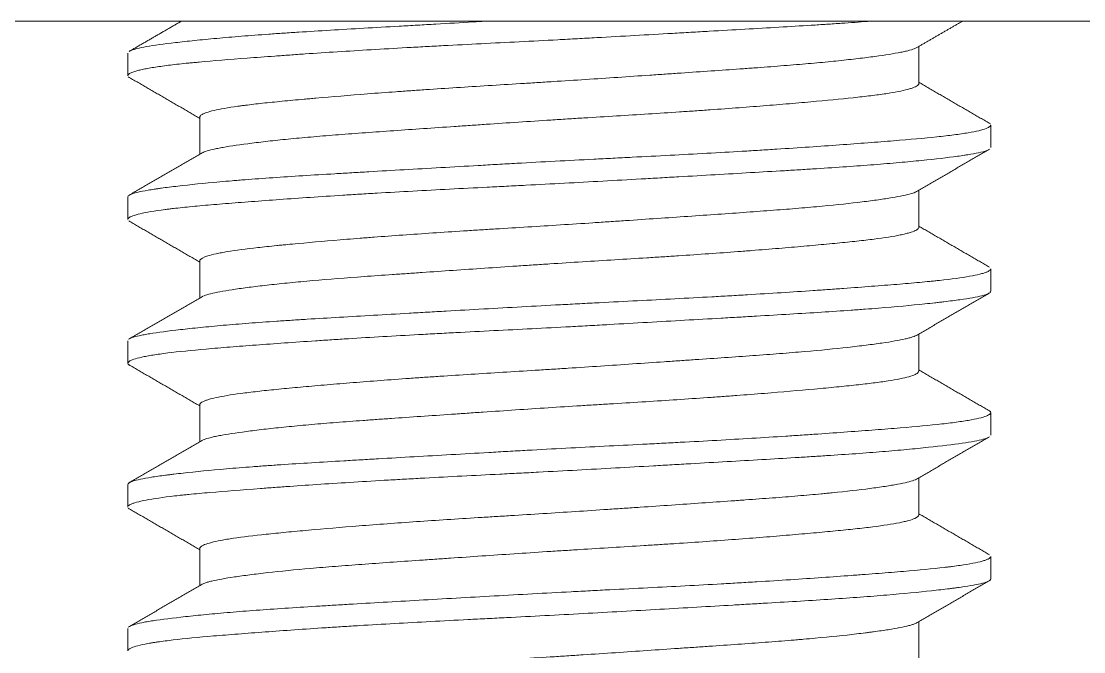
# Model space of a CAD drawing. Header units: millimetres. Extents: x 240 to 1080, y -29 to 565.
# Drawn here: x 360.73 to 368.12, y 196.15 to 200.54 of the extents above; entities that cross this region are included whole.
import ezdxf

# ---------------------------------------------------------------- set-up
doc = ezdxf.new("R2010")
doc.units = ezdxf.units.MM
doc.header["$LTSCALE"] = 0.75

msp = doc.modelspace()

# ---------------------------------------------------------------- linework, layer by layer
at = {"color": 7, "linetype": 'Continuous', "lineweight": 18}
for p, q in [((399.7725, 200.5366), (351.1725, 200.5366)), ((361.4725, 200.3139), (361.4725, 200.1591)), ((366.9725, 200.1027), (366.9725, 200.3613)), ((361.9725, 199.8705), (361.9725, 199.6119)), ((367.4725, 199.6584), (367.4725, 199.8144)), ((366.9725, 199.1034), (366.9725, 199.3615)), ((361.4725, 199.3144), (361.4753, 199.3217)), ((361.4725, 199.3146), (361.4725, 199.1592)), ((361.9725, 198.8697), (361.9725, 198.6119)), ((367.4725, 198.6593), (367.4725, 198.814)), ((361.4725, 198.3142), (361.4725, 198.1586)), ((366.9725, 198.1029), (366.9725, 198.3614)), ((361.9725, 197.8705), (361.9725, 197.6119)), ((367.4725, 197.6589), (367.4725, 197.8148)), ((366.9725, 197.103), (366.9725, 197.3615)), ((361.4725, 197.3141), (361.4725, 197.1594)), ((361.9725, 196.8701), (361.9725, 196.6119)), ((367.4725, 196.6589), (367.4725, 196.814)), ((366.9725, 196.1032), (366.9725, 196.3613)), ((361.4725, 196.3147), (361.4725, 196.1586))]:
    msp.add_line(p, q, dxfattribs=at)
for points, knots in [([(366.616, 200.5355), (366.5586, 200.5311), (366.4985, 200.5268), (366.4018, 200.5202), (366.3669, 200.5179), (366.2962, 200.5134), (366.2603, 200.5111), (366.0784, 200.4997), (365.9249, 200.4907), (365.6829, 200.4767), (365.6003, 200.472), (365.4732, 200.4647), (365.4306, 200.4622), (365.345, 200.4573), (365.302, 200.4548), (365.0863, 200.4425), (364.9108, 200.4325), (364.6878, 200.4201), (364.6207, 200.4164), (364.5531, 200.4127), (364.508, 200.4103), (364.4853, 200.4091), (364.3726, 200.4031), (364.2831, 200.3985), (364.0163, 200.3848), (363.8409, 200.376), (363.6248, 200.3646), (363.5817, 200.3623), (363.5174, 200.3588), (363.496, 200.3577), (363.4534, 200.3553), (363.3477, 200.3495), (363.245, 200.3436), (363.0041, 200.3292), (362.8511, 200.3194), (362.6875, 200.3081), (362.6695, 200.3069), (362.6336, 200.3044), (362.6158, 200.3031), (362.563, 200.2994), (362.5285, 200.2969), (362.4274, 200.2895), (362.3629, 200.2847), (362.1783, 200.2707), (362.0669, 200.2618), (361.9552, 200.2515), (361.943, 200.2503), (361.919, 200.248), (361.8837, 200.2446), (361.8506, 200.2412), (361.7871, 200.2342), (361.7098, 200.2249), (361.6471, 200.2153), (361.6056, 200.208), (361.5863, 200.2043), (361.569, 200.2006), (361.558, 200.1981), (361.5527, 200.1968), (361.5075, 200.1855), (361.4837, 200.1755), (361.4733, 200.163), (361.4723, 200.1602), (361.4726, 200.1575)], [0, 0, 0, 0, 0.034722, 0.034722, 0.053593, 0.053593, 0.072464, 0.072464, 0.147947, 0.147947, 0.185688, 0.185688, 0.204559, 0.204559, 0.22343, 0.22343, 0.298913, 0.298913, 0.317784, 0.327219, 0.327219, 0.336655, 0.336655, 0.374396, 0.374396, 0.449879, 0.449879, 0.46875, 0.46875, 0.478186, 0.478186, 0.487621, 0.525362, 0.525362, 0.600846, 0.600846, 0.610281, 0.610281, 0.619716, 0.619716, 0.638587, 0.638587, 0.676329, 0.676329, 0.751812, 0.751812, 0.761247, 0.761247, 0.770683, 0.789553, 0.789553, 0.827295, 0.865037, 0.865037, 0.883907, 0.893343, 0.893343, 0.902778, 0.902778, 0.978261, 0.978261, 1, 1, 1, 1]), ([(361.4878, 200.3306), (361.4892, 200.3313), (361.4908, 200.332), (361.4976, 200.335), (361.5038, 200.3373), (361.5181, 200.3418), (361.5264, 200.3441), (361.554, 200.3509), (361.5762, 200.3554), (361.6541, 200.3691), (361.7209, 200.3784), (361.8234, 200.3906), (361.8448, 200.393), (361.8896, 200.398), (361.9129, 200.4004), (361.9849, 200.4079), (362.0872, 200.4178), (362.2018, 200.4277), (362.3225, 200.4374), (362.3859, 200.4421), (362.4858, 200.4491), (362.52, 200.4515), (362.5894, 200.4561), (362.6246, 200.4584), (362.7317, 200.4652), (362.8053, 200.4697), (363.0321, 200.4833), (363.1914, 200.4925), (363.3802, 200.5033), (363.4013, 200.5046), (363.4435, 200.507), (363.5071, 200.5106), (363.571, 200.5143), (363.6996, 200.5217), (363.8125, 200.5281), (363.9267, 200.5346), (363.9534, 200.5361)], [0, 0, 0, 0, 0.01106, 0.01106, 0.045629, 0.045629, 0.080197, 0.080197, 0.149335, 0.149335, 0.287609, 0.287609, 0.322178, 0.322178, 0.356746, 0.356746, 0.425884, 0.495021, 0.495021, 0.564158, 0.564158, 0.598727, 0.598727, 0.633296, 0.633296, 0.702433, 0.702433, 0.840707, 0.840707, 0.857992, 0.857992, 0.875276, 0.909845, 0.909845, 0.978982, 1, 1, 1, 1]), ([(366.9585, 200.3532), (366.9558, 200.3516), (366.9437, 200.3455), (366.9255, 200.3394), (366.9, 200.3325), (366.8907, 200.3301), (366.8702, 200.3255), (366.8591, 200.3231), (366.7996, 200.3113), (366.7395, 200.3018), (366.6314, 200.2871), (366.5923, 200.2821), (366.529, 200.2746), (366.5072, 200.2721), (366.4619, 200.267), (366.4386, 200.2645), (366.3669, 200.257), (366.3168, 200.2521), (366.2117, 200.2424), (366.1568, 200.2377), (366.0423, 200.2284), (365.9827, 200.2237), (365.8897, 200.2167), (365.858, 200.2144), (365.794, 200.2097), (365.7617, 200.2074), (365.5981, 200.1957), (365.4617, 200.1863), (365.284, 200.1741), (365.2482, 200.1716), (365.1757, 200.1667), (365.1391, 200.1642), (365.0283, 200.1566), (364.9541, 200.1516), (364.7307, 200.1365), (364.5806, 200.1266), (364.3914, 200.1146), (364.3535, 200.1122), (364.2775, 200.1075), (364.2394, 200.1051), (364.126, 200.0981), (364.0513, 200.0935), (363.8296, 200.0798), (363.6852, 200.0706), (363.5266, 200.0598), (363.509, 200.0586), (363.474, 200.0562), (363.4565, 200.055), (363.4044, 200.0513), (363.3702, 200.0489), (363.2689, 200.0415), (363.2033, 200.0366), (363.0122, 200.0217), (362.8923, 200.0117), (362.7662, 200.0006), (362.7523, 199.9993), (362.7248, 199.9969), (362.7112, 199.9957), (362.6711, 199.992), (362.645, 199.9897), (362.5689, 199.9826), (362.4729, 199.9733), (362.3877, 199.9641), (362.328, 199.9571), (362.2991, 199.9536), (362.2719, 199.9501), (362.254, 199.9477), (362.2453, 199.9465), (362.1686, 199.9358), (362.1137, 199.9261), (362.0507, 199.9113), (362.033, 199.9063), (362.0113, 199.8988), (362.0049, 199.8963), (361.9965, 199.8925), (361.9939, 199.8912), (361.9892, 199.8887), (361.9871, 199.8874), (361.9776, 199.8811), (361.9734, 199.8762), (361.9725, 199.8707), (361.9725, 199.87), (361.9725, 199.8694)], [0, 0, 0, 0, 0.010037, 0.039913, 0.039913, 0.054851, 0.054851, 0.069789, 0.069789, 0.12954, 0.12954, 0.159416, 0.159416, 0.174353, 0.174353, 0.189291, 0.189291, 0.219167, 0.219167, 0.249043, 0.249043, 0.278918, 0.278918, 0.293856, 0.293856, 0.308794, 0.308794, 0.368545, 0.368545, 0.383483, 0.383483, 0.398421, 0.398421, 0.428297, 0.428297, 0.488048, 0.488048, 0.502986, 0.502986, 0.517924, 0.517924, 0.5478, 0.5478, 0.607551, 0.607551, 0.61502, 0.61502, 0.622489, 0.622489, 0.637427, 0.637427, 0.667302, 0.667302, 0.727054, 0.727054, 0.734523, 0.734523, 0.741992, 0.741992, 0.756929, 0.756929, 0.786805, 0.816681, 0.816681, 0.831619, 0.839088, 0.839088, 0.846557, 0.846557, 0.906308, 0.906308, 0.936184, 0.936184, 0.951121, 0.951121, 0.95859, 0.95859, 0.966059, 0.966059, 0.995935, 0.995935, 1, 1, 1, 1]), ([(361.9835, 199.6182), (361.9902, 199.6226), (362.0002, 199.6271), (362.0269, 199.6361), (362.044, 199.6407), (362.0749, 199.6478), (362.086, 199.6502), (362.1098, 199.6549), (362.1225, 199.6573), (362.1899, 199.6692), (362.2563, 199.6789), (362.3547, 199.6913), (362.3752, 199.6938), (362.4178, 199.6989), (362.4399, 199.7014), (362.508, 199.709), (362.5559, 199.714), (362.6566, 199.7239), (362.7094, 199.7287), (362.8199, 199.7382), (362.8775, 199.7429), (362.9678, 199.7499), (362.9985, 199.7522), (363.0611, 199.7569), (363.0927, 199.7593), (363.1889, 199.7663), (363.2545, 199.771), (363.4559, 199.7851), (363.596, 199.7947), (363.7606, 199.806), (363.779, 199.8073), (363.8158, 199.8098), (363.8712, 199.8135), (363.9268, 199.8173), (364.0382, 199.8249), (364.1876, 199.835), (364.3385, 199.8449), (364.4523, 199.8523), (364.5093, 199.8559), (364.5666, 199.8595), (364.6048, 199.8619), (364.6239, 199.8631), (364.7957, 199.8737), (364.9453, 199.8828), (365.165, 199.8967), (365.2375, 199.9014), (365.345, 199.9085), (365.3807, 199.9109), (365.4339, 199.9145), (365.4516, 199.9157), (365.4866, 199.9182), (365.504, 199.9194), (365.6597, 199.9304), (365.7906, 199.9403), (365.976, 199.9553), (366.036, 199.9603), (366.1232, 199.9678), (366.1518, 199.9703), (366.2076, 199.9752), (366.2349, 199.9777), (366.3676, 199.9897), (366.4629, 199.9989), (366.5898, 200.0128), (366.6293, 200.0175), (366.7029, 200.027), (366.7363, 200.0318), (366.8267, 200.0462), (366.874, 200.0561), (366.9168, 200.0686), (366.9245, 200.0712), (366.9383, 200.0763), (366.9444, 200.0788), (366.9599, 200.0864), (366.9667, 200.0914), (366.9715, 200.0986), (366.9724, 200.1008), (366.9725, 200.1029)], [0, 0, 0, 0, 0.028735, 0.028735, 0.058668, 0.058668, 0.073635, 0.073635, 0.088601, 0.088601, 0.148467, 0.148467, 0.163433, 0.163433, 0.1784, 0.1784, 0.208333, 0.208333, 0.238266, 0.238266, 0.268199, 0.268199, 0.283165, 0.283165, 0.298132, 0.298132, 0.328064, 0.328064, 0.38793, 0.38793, 0.395414, 0.395414, 0.402897, 0.417863, 0.417863, 0.447796, 0.477729, 0.477729, 0.492696, 0.500179, 0.500179, 0.507662, 0.507662, 0.567528, 0.567528, 0.597461, 0.597461, 0.612427, 0.612427, 0.619911, 0.619911, 0.627394, 0.627394, 0.68726, 0.68726, 0.717193, 0.717193, 0.732159, 0.732159, 0.747125, 0.747125, 0.806991, 0.806991, 0.836924, 0.836924, 0.866857, 0.866857, 0.926723, 0.926723, 0.94169, 0.94169, 0.956656, 0.956656, 0.986589, 0.986589, 1, 1, 1, 1]), ([(361.483, 199.3279), (361.4868, 199.3302), (361.4915, 199.3325), (361.5201, 199.3438), (361.5586, 199.3526), (361.6262, 199.3641), (361.6479, 199.3676), (361.6719, 199.3711), (361.6884, 199.3734), (361.6969, 199.3746), (361.7405, 199.3806), (361.7789, 199.3854), (361.9043, 199.3999), (362.0014, 199.4098), (362.1398, 199.4223), (362.1683, 199.4247), (362.2124, 199.4285), (362.2274, 199.4297), (362.2576, 199.4322), (362.2728, 199.4334), (362.35, 199.4395), (362.4142, 199.4442), (362.6145, 199.458), (362.758, 199.4669), (362.9308, 199.4772), (362.9501, 199.4783), (362.9892, 199.4807), (363.0089, 199.4818), (363.0683, 199.4853), (363.1082, 199.4876), (363.229, 199.4946), (363.3109, 199.4994), (363.5606, 199.5137), (363.7323, 199.5236), (363.9538, 199.5362), (363.9985, 199.5387), (364.0876, 199.5437), (364.1321, 199.5462), (364.2658, 199.5537), (364.3549, 199.5586), (364.5332, 199.5681), (364.6224, 199.5727), (364.7562, 199.5796), (364.8008, 199.5819), (364.89, 199.5864), (364.9347, 199.5887), (365.1574, 199.6001), (365.3302, 199.609), (365.5816, 199.6229), (365.6641, 199.6276), (365.7859, 199.6348), (365.8261, 199.6372), (365.9059, 199.6421), (365.9456, 199.6446), (366.1401, 199.6569), (366.2856, 199.6669), (366.489, 199.6816), (366.5544, 199.6865), (366.6486, 199.6936), (366.6794, 199.6959), (366.7397, 199.7006), (366.7689, 199.7029), (366.9109, 199.7144), (367.0108, 199.7233), (367.1406, 199.737), (367.1804, 199.7417), (367.235, 199.7488), (367.2524, 199.7512), (367.285, 199.7561), (367.3004, 199.7585), (367.3721, 199.7707), (367.4138, 199.7806), (367.4532, 199.7956), (367.4624, 199.8006), (367.4702, 199.808), (367.4717, 199.8105), (367.4724, 199.8134), (367.4725, 199.814), (367.4725, 199.8146)], [0, 0, 0, 0, 0.01454, 0.01454, 0.07317, 0.07317, 0.087828, 0.095157, 0.095157, 0.102485, 0.102485, 0.131801, 0.131801, 0.190431, 0.190431, 0.205089, 0.205089, 0.212417, 0.212417, 0.219746, 0.219746, 0.249061, 0.249061, 0.307692, 0.307692, 0.315021, 0.315021, 0.322349, 0.322349, 0.337007, 0.337007, 0.366322, 0.366322, 0.424953, 0.424953, 0.43961, 0.43961, 0.454268, 0.454268, 0.483583, 0.483583, 0.512898, 0.512898, 0.527556, 0.527556, 0.542213, 0.542213, 0.600844, 0.600844, 0.630159, 0.630159, 0.644817, 0.644817, 0.659474, 0.659474, 0.718105, 0.718105, 0.74742, 0.74742, 0.762078, 0.762078, 0.776735, 0.776735, 0.835366, 0.835366, 0.864681, 0.864681, 0.879338, 0.879338, 0.893996, 0.893996, 0.952626, 0.952626, 0.981942, 0.981942, 0.996599, 0.996599, 1, 1, 1, 1]), ([(367.4566, 199.6424), (367.445, 199.6367), (367.4271, 199.631), (367.3839, 199.6209), (367.3609, 199.6163), (367.3271, 199.6106), (367.3201, 199.6094), (367.3056, 199.6071), (367.298, 199.6059), (367.2748, 199.6024), (367.2584, 199.6), (367.172, 199.5882), (367.0889, 199.5785), (366.9434, 199.5637), (366.8915, 199.5588), (366.8082, 199.5513), (366.7795, 199.5488), (366.7209, 199.5438), (366.691, 199.5414), (366.5378, 199.5293), (366.4047, 199.5202), (366.2252, 199.5089), (366.1887, 199.5066), (366.1142, 199.5021), (366.0762, 199.4998), (365.9606, 199.4929), (365.882, 199.4883), (365.6416, 199.4743), (365.4754, 199.4648), (365.2602, 199.4524), (365.2168, 199.45), (365.1291, 199.4449), (365.0849, 199.4424), (364.9523, 199.4349), (364.775, 199.4249), (364.5971, 199.4151), (364.4188, 199.4055), (364.3294, 199.4009), (364.1951, 199.394), (364.1503, 199.3917), (364.0605, 199.3871), (364.0159, 199.3849), (363.8831, 199.3781), (363.7957, 199.3736), (363.5369, 199.36), (363.369, 199.3508), (363.1649, 199.3388), (363.1243, 199.3364), (363.0444, 199.3315), (363.0051, 199.329), (362.8888, 199.3217), (362.7386, 199.3118), (362.5977, 199.3019), (362.4615, 199.2921), (362.3958, 199.2872), (362.3008, 199.28), (362.2699, 199.2777), (362.2099, 199.273), (362.1807, 199.2707), (362.0957, 199.2639), (361.9889, 199.2549), (361.8951, 199.2458), (361.8298, 199.2389), (361.7983, 199.2354), (361.7688, 199.2319), (361.7495, 199.2295), (361.7401, 199.2284), (361.6577, 199.2177), (361.6003, 199.208), (361.5369, 199.1931), (361.5196, 199.1881), (361.4995, 199.1806), (361.4938, 199.1781), (361.4867, 199.1743), (361.4845, 199.1731), (361.4808, 199.1706), (361.4746, 199.1658), (361.4722, 199.1611), (361.4725, 199.1577)], [0, 0, 0, 0, 0.037194, 0.037194, 0.066619, 0.066619, 0.073976, 0.073976, 0.081332, 0.081332, 0.096045, 0.096045, 0.154896, 0.154896, 0.184322, 0.184322, 0.199034, 0.199034, 0.213747, 0.213747, 0.272598, 0.272598, 0.287311, 0.287311, 0.302024, 0.302024, 0.33145, 0.33145, 0.390301, 0.390301, 0.405014, 0.405014, 0.419726, 0.419726, 0.449152, 0.478578, 0.478578, 0.508003, 0.508003, 0.522716, 0.522716, 0.537429, 0.537429, 0.566854, 0.566854, 0.625706, 0.625706, 0.640418, 0.640418, 0.655131, 0.655131, 0.684557, 0.713982, 0.713982, 0.743408, 0.743408, 0.758121, 0.758121, 0.772833, 0.772833, 0.802259, 0.831685, 0.831685, 0.846397, 0.853754, 0.853754, 0.86111, 0.86111, 0.919961, 0.919961, 0.949387, 0.949387, 0.9641, 0.9641, 0.971456, 0.971456, 0.978813, 1, 1, 1, 1]), ([(366.9548, 199.3512), (366.9461, 199.3467), (366.9343, 199.3423), (366.8885, 199.3287), (366.8445, 199.3195), (366.7729, 199.3075), (366.7577, 199.3051), (366.7257, 199.3002), (366.7089, 199.2977), (366.6565, 199.2904), (366.6187, 199.2854), (366.4969, 199.2706), (366.4046, 199.2605), (366.2749, 199.2482), (366.2482, 199.2458), (366.1938, 199.2409), (366.1661, 199.2386), (366.0814, 199.2315), (366.0229, 199.2269), (365.8415, 199.213), (365.7127, 199.2038), (365.5072, 199.1895), (365.4376, 199.1847), (365.2966, 199.1749), (365.1537, 199.1652), (365.0069, 199.1552), (364.8954, 199.1476), (364.8579, 199.1451), (364.7826, 199.14), (364.7446, 199.1375), (364.631, 199.13), (364.5555, 199.125), (364.4047, 199.1154), (364.2543, 199.106), (364.1045, 199.0968), (363.9925, 199.0899), (363.9551, 199.0876), (363.8807, 199.0829), (363.8438, 199.0806), (363.6611, 199.0689), (363.5202, 199.0596), (363.3165, 199.045), (363.2499, 199.0401), (363.152, 199.0326), (363.1197, 199.0301), (363.0564, 199.0251), (363.0254, 199.0226), (362.8729, 199.0101), (362.76, 199.0002), (362.6302, 198.9883), (362.5921, 198.9847), (362.5554, 198.9812), (362.5311, 198.9789), (362.5192, 198.9777), (362.4602, 198.9718), (362.4162, 198.9672), (362.293, 198.9533), (362.2227, 198.944), (362.15, 198.9319), (362.1362, 198.9295), (362.1166, 198.9258), (362.1103, 198.9246), (362.0981, 198.9221), (362.0922, 198.9209), (362.0639, 198.9147), (362.0446, 198.9097), (361.997, 198.8947), (361.9785, 198.8846), (361.9732, 198.8735), (361.9728, 198.8723), (361.9725, 198.8704), (361.9725, 198.8698), (361.9725, 198.8691)], [0, 0, 0, 0, 0.02879, 0.02879, 0.088771, 0.088771, 0.103766, 0.103766, 0.118761, 0.118761, 0.148752, 0.148752, 0.208732, 0.208732, 0.223728, 0.223728, 0.238723, 0.238723, 0.268713, 0.268713, 0.328694, 0.328694, 0.358684, 0.358684, 0.388675, 0.418665, 0.418665, 0.43366, 0.43366, 0.448656, 0.448656, 0.478646, 0.478646, 0.508636, 0.538627, 0.538627, 0.553622, 0.553622, 0.568617, 0.568617, 0.628598, 0.628598, 0.658588, 0.658588, 0.673584, 0.673584, 0.688579, 0.688579, 0.74856, 0.74856, 0.763555, 0.771052, 0.771052, 0.77855, 0.77855, 0.80854, 0.80854, 0.868521, 0.868521, 0.883516, 0.883516, 0.891014, 0.891014, 0.898512, 0.898512, 0.928502, 0.928502, 0.988483, 0.988483, 0.99598, 0.99598, 1, 1, 1, 1]), ([(361.9855, 198.6194), (361.988, 198.621), (361.9909, 198.6225), (361.9991, 198.6263), (362.005, 198.6287), (362.0252, 198.6356), (362.042, 198.6402), (362.1022, 198.6542), (362.1553, 198.6636), (362.2384, 198.6759), (362.2559, 198.6783), (362.2922, 198.6833), (362.3111, 198.6858), (362.3699, 198.6933), (362.4538, 198.7033), (362.5486, 198.7132), (362.6239, 198.7207), (362.6497, 198.7231), (362.7027, 198.728), (362.7299, 198.7305), (362.8693, 198.7425), (362.9887, 198.7517), (363.1792, 198.7656), (363.2446, 198.7703), (363.3456, 198.7774), (363.3797, 198.7797), (363.449, 198.7846), (363.4841, 198.787), (363.6605, 198.7992), (363.8051, 198.8091), (364.027, 198.8241), (364.1205, 198.8304), (364.2154, 198.8368), (364.2535, 198.8393), (364.2726, 198.8405), (364.3299, 198.8443), (364.368, 198.8468), (364.558, 198.8591), (364.7089, 198.8683), (364.9335, 198.8822), (365.008, 198.8868), (365.1008, 198.8927), (365.1194, 198.8938), (365.1562, 198.8962), (365.2113, 198.8997), (365.2655, 198.9032), (365.4444, 198.9151), (365.5819, 198.9247), (365.7466, 198.9371), (365.7792, 198.9396), (365.8437, 198.9446), (365.8756, 198.9471), (365.9695, 198.9547), (366.0296, 198.9597), (366.1452, 198.9697), (366.2006, 198.9746), (366.3067, 198.9842), (366.3574, 198.9889), (366.4299, 198.996), (366.4534, 198.9983), (366.4992, 199.003), (366.5214, 199.0053), (366.5854, 199.0123), (366.625, 199.017), (366.7346, 199.0311), (366.7955, 199.0406), (366.856, 199.053), (366.8673, 199.0555), (366.8881, 199.0606), (366.8977, 199.0631), (366.9237, 199.0706), (366.9515, 199.0807), (366.9658, 199.0907), (366.9714, 199.0981), (366.9724, 199.1006), (366.9725, 199.1031), (366.9725, 199.1032), (366.9725, 199.1033)], [0, 0, 0, 0, 0.009717, 0.009717, 0.024712, 0.024712, 0.054702, 0.054702, 0.114683, 0.114683, 0.129678, 0.129678, 0.144674, 0.144674, 0.174664, 0.204654, 0.204654, 0.219649, 0.219649, 0.234645, 0.234645, 0.294625, 0.294625, 0.324616, 0.324616, 0.339611, 0.339611, 0.354606, 0.354606, 0.414587, 0.414587, 0.444577, 0.452075, 0.452075, 0.459573, 0.459573, 0.474568, 0.474568, 0.534548, 0.534548, 0.564539, 0.564539, 0.572036, 0.572036, 0.579534, 0.594529, 0.594529, 0.65451, 0.65451, 0.669505, 0.669505, 0.6845, 0.6845, 0.714491, 0.714491, 0.744481, 0.744481, 0.774472, 0.774472, 0.789467, 0.789467, 0.804462, 0.804462, 0.834452, 0.834452, 0.894433, 0.894433, 0.909428, 0.909428, 0.924423, 0.924423, 0.954414, 0.984404, 0.984404, 0.999399, 0.999399, 1, 1, 1, 1]), ([(361.4843, 198.3287), (361.4889, 198.3313), (361.5049, 198.3384), (361.5308, 198.3455), (361.5616, 198.3523), (361.5729, 198.3546), (361.5974, 198.3592), (361.6105, 198.3615), (361.681, 198.373), (361.7519, 198.3824), (361.8802, 198.397), (361.9266, 198.402), (362.0269, 198.412), (362.1333, 198.422), (362.2513, 198.4318), (362.3751, 198.4413), (362.4399, 198.446), (362.5415, 198.4529), (362.5761, 198.4552), (362.6468, 198.4598), (362.6829, 198.4621), (362.7927, 198.4689), (362.8677, 198.4734), (363.0983, 198.4871), (363.2593, 198.4964), (363.4697, 198.5085), (363.5123, 198.5109), (363.5984, 198.5159), (363.6416, 198.5184), (363.7717, 198.5258), (363.859, 198.5308), (364.1225, 198.5457), (364.3003, 198.5557), (364.5254, 198.5677), (364.5707, 198.57), (364.6608, 198.5747), (364.7057, 198.577), (364.8396, 198.5839), (364.9281, 198.5884), (365.1912, 198.6018), (365.3635, 198.6108), (365.5537, 198.6214), (365.5747, 198.6226), (365.6166, 198.6249), (365.6789, 198.6285), (365.7401, 198.6321), (365.8609, 198.6393), (366.0179, 198.649), (366.1667, 198.6589), (366.2752, 198.6663), (366.3287, 198.6701), (366.3811, 198.6738), (366.4157, 198.6763), (366.4329, 198.6775), (366.5177, 198.6837), (366.5824, 198.6885), (366.7057, 198.6979), (366.8229, 198.7071), (366.9279, 198.7161), (367.002, 198.7229), (367.0259, 198.7252), (367.0606, 198.7286), (367.0719, 198.7298), (367.0942, 198.7321), (367.1051, 198.7333), (367.2008, 198.7437), (367.2708, 198.7531), (367.3534, 198.7677), (367.3773, 198.7727), (367.4023, 198.7789), (367.4071, 198.7802), (367.4161, 198.7827), (367.4204, 198.784), (367.4325, 198.7878), (367.4395, 198.7903), (367.4575, 198.7978), (367.4655, 198.8027), (367.4714, 198.8099), (367.4724, 198.8122), (367.4725, 198.8144)], [0, 0, 0, 0, 0.016917, 0.046287, 0.046287, 0.060972, 0.060972, 0.075657, 0.075657, 0.134398, 0.134398, 0.163768, 0.163768, 0.193139, 0.222509, 0.222509, 0.251879, 0.251879, 0.266564, 0.266564, 0.281249, 0.281249, 0.31062, 0.31062, 0.36936, 0.36936, 0.384046, 0.384046, 0.398731, 0.398731, 0.428101, 0.428101, 0.486842, 0.486842, 0.501527, 0.501527, 0.516212, 0.516212, 0.545582, 0.545582, 0.604323, 0.604323, 0.611665, 0.611665, 0.619008, 0.633693, 0.633693, 0.663063, 0.692434, 0.692434, 0.707119, 0.714461, 0.714461, 0.721804, 0.721804, 0.751174, 0.751174, 0.780545, 0.809915, 0.809915, 0.8246, 0.8246, 0.831943, 0.831943, 0.839285, 0.839285, 0.898026, 0.898026, 0.927396, 0.927396, 0.934739, 0.934739, 0.942081, 0.942081, 0.956766, 0.956766, 0.986137, 0.986137, 1, 1, 1, 1]), ([(367.4725, 198.6579), (367.4724, 198.6569), (367.4722, 198.6559), (367.4699, 198.6503), (367.4639, 198.6457), (367.4514, 198.64), (367.4487, 198.6388), (367.4426, 198.6366), (367.4394, 198.6354), (367.4288, 198.632), (367.4208, 198.6298), (367.3759, 198.6185), (367.3248, 198.6095), (367.2253, 198.5954), (367.1884, 198.5906), (367.1373, 198.5845), (367.1268, 198.5833), (367.1055, 198.5809), (367.0729, 198.5772), (367.0385, 198.5735), (366.9198, 198.5612), (366.8121, 198.5512), (366.6615, 198.539), (366.6306, 198.5366), (366.583, 198.533), (366.5669, 198.5318), (366.5344, 198.5294), (366.5179, 198.5283), (366.4348, 198.5224), (366.3661, 198.5178), (366.1532, 198.5042), (366.0025, 198.4953), (365.803, 198.4837), (365.7626, 198.4813), (365.7011, 198.4778), (365.6804, 198.4766), (365.6389, 198.4742), (365.535, 198.4682), (365.4295, 198.4621), (365.1734, 198.4475), (364.9988, 198.4375), (364.7979, 198.4262), (364.7755, 198.425), (364.7306, 198.4225), (364.7081, 198.4212), (364.6406, 198.4175), (364.5956, 198.415), (364.4611, 198.4078), (364.3718, 198.4031), (364.1048, 198.3893), (363.9283, 198.3805), (363.7313, 198.3702), (363.7094, 198.3691), (363.6658, 198.3668), (363.6007, 198.3633), (363.5366, 198.3599), (363.4096, 198.3529), (363.2437, 198.3436), (363.0843, 198.334), (362.9673, 198.3267), (362.9287, 198.3242), (362.8524, 198.3192), (362.8146, 198.3168), (362.7028, 198.3092), (362.5594, 198.2993), (362.4272, 198.2895), (362.3004, 198.28), (362.2397, 198.2754), (362.1529, 198.2685), (362.1247, 198.2662), (362.0696, 198.2616), (362.0428, 198.2594), (361.9134, 198.248), (361.8245, 198.2389), (361.7122, 198.2249), (361.6783, 198.2201), (361.6329, 198.2128), (361.6187, 198.2104), (361.592, 198.2054), (361.5798, 198.2029), (361.5234, 198.1905), (361.4944, 198.1805), (361.4743, 198.1657), (361.4715, 198.1608), (361.4735, 198.1537), (361.4752, 198.1514), (361.4799, 198.1472), (361.4826, 198.1455), (361.4859, 198.1437)], [0, 0, 0, 0, 0.005762, 0.005762, 0.033466, 0.033466, 0.040392, 0.040392, 0.047318, 0.047318, 0.06117, 0.06117, 0.116578, 0.116578, 0.144282, 0.144282, 0.151208, 0.151208, 0.158134, 0.171985, 0.171985, 0.227393, 0.227393, 0.241245, 0.241245, 0.248171, 0.248171, 0.255097, 0.255097, 0.282801, 0.282801, 0.338209, 0.338209, 0.352061, 0.352061, 0.358987, 0.358987, 0.365913, 0.393617, 0.393617, 0.449025, 0.449025, 0.455951, 0.455951, 0.462877, 0.462877, 0.476729, 0.476729, 0.504432, 0.504432, 0.55984, 0.55984, 0.566766, 0.566766, 0.573692, 0.587544, 0.587544, 0.615248, 0.642952, 0.642952, 0.656804, 0.656804, 0.670656, 0.670656, 0.69836, 0.726064, 0.726064, 0.753768, 0.753768, 0.76762, 0.76762, 0.781472, 0.781472, 0.836879, 0.836879, 0.864583, 0.864583, 0.878435, 0.878435, 0.892287, 0.892287, 0.947695, 0.947695, 0.975399, 0.975399, 0.989251, 0.989251, 1, 1, 1, 1]), ([(366.9607, 198.3545), (366.9536, 198.35), (366.9433, 198.3456), (366.9229, 198.3388), (366.9151, 198.3365), (366.902, 198.333), (366.8974, 198.3319), (366.8878, 198.3295), (366.8829, 198.3284), (366.8362, 198.3178), (366.7821, 198.3084), (366.6823, 198.2939), (366.6459, 198.289), (366.5865, 198.2815), (366.5658, 198.279), (366.5232, 198.2739), (366.5012, 198.2714), (366.3883, 198.2589), (366.2879, 198.249), (366.1223, 198.2348), (366.0646, 198.2301), (365.9741, 198.2231), (365.9435, 198.2208), (365.8814, 198.2161), (365.85, 198.2138), (365.6908, 198.2022), (365.5571, 198.1929), (365.3821, 198.1808), (365.3466, 198.1784), (365.275, 198.1735), (365.2387, 198.171), (365.1295, 198.1635), (365.0562, 198.1585), (364.8348, 198.1435), (364.6852, 198.1334), (364.4957, 198.1212), (364.4576, 198.1188), (364.3813, 198.1139), (364.3433, 198.1116), (364.2297, 198.1045), (364.1547, 198.0999), (363.9315, 198.0861), (363.7853, 198.077), (363.6058, 198.0651), (363.57, 198.0628), (363.4995, 198.0579), (363.4647, 198.0555), (363.3616, 198.0483), (363.2276, 198.0385), (363.1004, 198.0286), (363.0076, 198.0211), (362.9771, 198.0186), (362.917, 198.0136), (362.8873, 198.0111), (362.7999, 198.0036), (362.7444, 197.9987), (362.6385, 197.9891), (362.5377, 197.9797), (362.4473, 197.9705), (362.3835, 197.9636), (362.3629, 197.9612), (362.323, 197.9565), (362.3037, 197.9542), (362.2117, 197.9424), (362.151, 197.9329), (362.079, 197.9182), (362.0529, 197.912), (362.0319, 197.9057), (362.024, 197.9032), (362.0202, 197.9019), (362.0095, 197.8981), (362.0032, 197.8956), (361.9803, 197.8848), (361.9719, 197.8768), (361.9725, 197.8689)], [0, 0, 0, 0, 0.028808, 0.028808, 0.043689, 0.043689, 0.051129, 0.051129, 0.05857, 0.05857, 0.118093, 0.118093, 0.147855, 0.147855, 0.162736, 0.162736, 0.177617, 0.177617, 0.237141, 0.237141, 0.266903, 0.266903, 0.281784, 0.281784, 0.296665, 0.296665, 0.356188, 0.356188, 0.371069, 0.371069, 0.38595, 0.38595, 0.415712, 0.415712, 0.475236, 0.475236, 0.490117, 0.490117, 0.504998, 0.504998, 0.534759, 0.534759, 0.594283, 0.594283, 0.609164, 0.609164, 0.624045, 0.624045, 0.653807, 0.683569, 0.683569, 0.69845, 0.69845, 0.713331, 0.713331, 0.743093, 0.743093, 0.772854, 0.802616, 0.802616, 0.817497, 0.817497, 0.832378, 0.832378, 0.891902, 0.891902, 0.921664, 0.929104, 0.929104, 0.936545, 0.936545, 0.951426, 0.951426, 1, 1, 1, 1]), ([(361.9863, 197.6199), (361.9922, 197.6234), (362.0106, 197.6315), (362.0393, 197.6395), (362.069, 197.6465), (362.0798, 197.6489), (362.1031, 197.6536), (362.1156, 197.656), (362.1821, 197.6679), (362.2476, 197.6776), (362.3638, 197.6925), (362.4055, 197.6975), (362.4726, 197.7051), (362.4958, 197.7076), (362.5436, 197.7126), (362.5681, 197.7152), (362.6434, 197.7226), (362.696, 197.7275), (362.8056, 197.737), (362.9198, 197.7464), (363.0432, 197.7556), (363.1393, 197.7627), (363.1719, 197.765), (363.2377, 197.7697), (363.271, 197.7721), (363.4388, 197.7839), (363.5783, 197.7935), (363.7592, 197.8059), (363.8139, 197.8096), (363.8694, 197.8134), (363.9066, 197.816), (363.9253, 197.8172), (364.0188, 197.8236), (364.1688, 197.8337), (364.3195, 197.8437), (364.4706, 197.8535), (364.5464, 197.8582), (364.6602, 197.8653), (364.6983, 197.8677), (364.7554, 197.8712), (364.7744, 197.8724), (364.8123, 197.8747), (364.8312, 197.8759), (364.9255, 197.8817), (364.9999, 197.8863), (365.2202, 197.9002), (365.3632, 197.9095), (365.537, 197.9217), (365.5717, 197.9242), (365.6398, 197.9291), (365.6734, 197.9316), (365.7725, 197.939), (365.8366, 197.944), (366.0228, 197.959), (366.139, 197.969), (366.3009, 197.9837), (366.3521, 197.9884), (366.4486, 197.9978), (366.5395, 198.007), (366.6192, 198.0163), (366.6747, 198.0233), (366.6924, 198.0257), (366.7266, 198.0305), (366.7429, 198.0329), (366.8202, 198.045), (366.8686, 198.0548), (366.9214, 198.0698), (366.9357, 198.0749), (366.9521, 198.0825), (366.9567, 198.085), (366.9642, 198.0901), (366.9671, 198.0926), (366.9712, 198.0977), (366.9723, 198.1003), (366.9725, 198.1029)], [0, 0, 0, 0, 0.022596, 0.052644, 0.052644, 0.067668, 0.067668, 0.082692, 0.082692, 0.142788, 0.142788, 0.172836, 0.172836, 0.18786, 0.18786, 0.202884, 0.202884, 0.232932, 0.232932, 0.26298, 0.293028, 0.293028, 0.308052, 0.308052, 0.323076, 0.323076, 0.383173, 0.383173, 0.398197, 0.405709, 0.405709, 0.413221, 0.413221, 0.443269, 0.473317, 0.473317, 0.503365, 0.503365, 0.518389, 0.518389, 0.525901, 0.525901, 0.533413, 0.533413, 0.563461, 0.563461, 0.623557, 0.623557, 0.638581, 0.638581, 0.653605, 0.653605, 0.683653, 0.683653, 0.743749, 0.743749, 0.773797, 0.773797, 0.803845, 0.833893, 0.833893, 0.848917, 0.848917, 0.863941, 0.863941, 0.924038, 0.924038, 0.954086, 0.954086, 0.96911, 0.96911, 0.984134, 0.984134, 1, 1, 1, 1]), ([(361.4725, 197.3143), (361.4723, 197.3178), (361.4742, 197.3213), (361.4812, 197.327), (361.4851, 197.3293), (361.4924, 197.3327), (361.495, 197.3339), (361.5009, 197.3362), (361.5041, 197.3373), (361.5349, 197.3475), (361.5779, 197.3564), (361.665, 197.3702), (361.6979, 197.3749), (361.7439, 197.3809), (361.7534, 197.3821), (361.7728, 197.3845), (361.7827, 197.3857), (361.8131, 197.3894), (361.8343, 197.3918), (361.944, 197.4041), (362.0448, 197.414), (362.2154, 197.4288), (362.2755, 197.4337), (362.3549, 197.4397), (362.371, 197.4409), (362.4034, 197.4433), (362.4525, 197.4468), (362.503, 197.4503), (362.674, 197.4618), (362.82, 197.4707), (363.0139, 197.4821), (363.073, 197.4856), (363.1333, 197.4891), (363.1739, 197.4914), (363.1943, 197.4926), (363.2968, 197.4986), (363.3799, 197.5033), (363.6324, 197.5178), (363.805, 197.5277), (364.0262, 197.5403), (364.0707, 197.5428), (364.1378, 197.5465), (364.1603, 197.5478), (364.2053, 197.5503), (364.3176, 197.5565), (364.4294, 197.5626), (364.6972, 197.5767), (364.8747, 197.5856), (365.0733, 197.5958), (365.0953, 197.5969), (365.1394, 197.5992), (365.1614, 197.6003), (365.2272, 197.6038), (365.2707, 197.606), (365.4, 197.6129), (365.4846, 197.6175), (365.7337, 197.6315), (365.8936, 197.6411), (366.0855, 197.6535), (366.1235, 197.6561), (366.198, 197.661), (366.2345, 197.6635), (366.342, 197.671), (366.411, 197.6759), (366.5437, 197.6856), (366.6073, 197.6904), (366.6988, 197.6974), (366.7286, 197.6997), (366.7868, 197.7043), (366.8153, 197.7066), (366.9538, 197.7181), (367.0502, 197.7271), (367.1738, 197.7409), (367.2116, 197.7456), (367.2628, 197.7527), (367.279, 197.7552), (367.3096, 197.76), (367.3241, 197.7625), (367.3909, 197.7748), (367.4283, 197.7848), (367.461, 197.7997), (367.4679, 197.8047), (367.4724, 197.812), (367.4728, 197.8144), (367.4718, 197.8192), (367.4702, 197.8215), (367.4665, 197.8249), (367.4651, 197.8259), (367.4636, 197.8269)], [0, 0, 0, 0, 0.020683, 0.020683, 0.034585, 0.034585, 0.041535, 0.041535, 0.048486, 0.048486, 0.104091, 0.104091, 0.131893, 0.131893, 0.138844, 0.138844, 0.145795, 0.145795, 0.159696, 0.159696, 0.215301, 0.215301, 0.243103, 0.243103, 0.250054, 0.250054, 0.257005, 0.270906, 0.270906, 0.326511, 0.326511, 0.340412, 0.347363, 0.347363, 0.354314, 0.354314, 0.382116, 0.382116, 0.437721, 0.437721, 0.451622, 0.451622, 0.458573, 0.458573, 0.465524, 0.493326, 0.493326, 0.548931, 0.548931, 0.555882, 0.555882, 0.562832, 0.562832, 0.576734, 0.576734, 0.604536, 0.604536, 0.660141, 0.660141, 0.674042, 0.674042, 0.687944, 0.687944, 0.715746, 0.715746, 0.743549, 0.743549, 0.75745, 0.75745, 0.771351, 0.771351, 0.826956, 0.826956, 0.854759, 0.854759, 0.86866, 0.86866, 0.882561, 0.882561, 0.938166, 0.938166, 0.965969, 0.965969, 0.97987, 0.97987, 0.993771, 0.993771, 1, 1, 1, 1]), ([(367.4543, 197.6413), (367.4459, 197.6374), (367.4347, 197.6336), (367.4041, 197.6253), (367.3836, 197.6208), (367.3343, 197.6116), (367.306, 197.607), (367.21, 197.593), (367.1317, 197.5834), (367.0157, 197.5711), (366.9916, 197.5686), (366.9416, 197.5636), (366.9156, 197.5611), (366.8355, 197.5536), (366.7792, 197.5487), (366.6609, 197.5389), (366.599, 197.5341), (366.4694, 197.5248), (366.4018, 197.5202), (366.2961, 197.5134), (366.2602, 197.5111), (366.1868, 197.5065), (366.1496, 197.5042), (366.0367, 197.4974), (365.9596, 197.4928), (365.7234, 197.479), (365.559, 197.4696), (365.3447, 197.4573), (365.3013, 197.4548), (365.2143, 197.4498), (365.1707, 197.4473), (365.0395, 197.4398), (364.8636, 197.4298), (364.686, 197.42), (364.5075, 197.4102), (364.4177, 197.4055), (364.305, 197.3996), (364.2824, 197.3985), (364.2374, 197.3961), (364.1701, 197.3927), (364.1033, 197.3893), (363.9704, 197.3825), (363.7949, 197.3736), (363.623, 197.3645), (363.4954, 197.3576), (363.432, 197.3542), (363.3691, 197.3506), (363.3272, 197.3483), (363.3063, 197.3471), (363.1199, 197.3363), (362.9629, 197.3266), (362.7401, 197.3118), (362.6679, 197.3068), (362.5629, 197.2994), (362.5284, 197.2969), (362.4775, 197.2932), (362.4607, 197.292), (362.4274, 197.2895), (362.411, 197.2883), (362.265, 197.2774), (362.148, 197.2684), (361.9909, 197.2549), (361.9417, 197.2503), (361.8841, 197.2446), (361.8728, 197.2434), (361.8506, 197.2411), (361.8397, 197.24), (361.8076, 197.2365), (361.7873, 197.2341), (361.6902, 197.2224), (361.6278, 197.2128), (361.5566, 197.198), (361.5367, 197.1931), (361.5166, 197.1868), (361.5128, 197.1855), (361.5057, 197.183), (361.496, 197.1792), (361.4885, 197.1755), (361.4765, 197.168), (361.4725, 197.1631), (361.4725, 197.1583), (361.4725, 197.1583)], [0, 0, 0, 0, 0.025047, 0.025047, 0.054584, 0.054584, 0.084121, 0.084121, 0.143194, 0.143194, 0.157963, 0.157963, 0.172731, 0.172731, 0.202268, 0.202268, 0.231805, 0.231805, 0.261342, 0.261342, 0.27611, 0.27611, 0.290879, 0.290879, 0.320416, 0.320416, 0.379489, 0.379489, 0.394258, 0.394258, 0.409026, 0.409026, 0.438563, 0.4681, 0.4681, 0.497637, 0.497637, 0.505021, 0.505021, 0.512405, 0.527174, 0.527174, 0.55671, 0.586247, 0.586247, 0.601016, 0.6084, 0.6084, 0.615784, 0.615784, 0.674858, 0.674858, 0.704395, 0.704395, 0.719163, 0.719163, 0.726547, 0.726547, 0.733932, 0.733932, 0.793005, 0.793005, 0.822542, 0.822542, 0.829926, 0.829926, 0.83731, 0.83731, 0.852079, 0.852079, 0.911153, 0.911153, 0.940689, 0.940689, 0.948074, 0.948074, 0.955458, 0.970226, 0.970226, 0.999763, 1, 1, 1, 1]), ([(366.9538, 197.3506), (366.9495, 197.3485), (366.9445, 197.3464), (366.914, 197.3351), (366.8761, 197.3259), (366.8182, 197.3152), (366.8115, 197.3141), (366.7978, 197.3117), (366.7907, 197.3105), (366.7689, 197.3068), (366.7536, 197.3044), (366.7055, 197.2972), (366.6705, 197.2923), (366.5568, 197.2775), (366.4695, 197.2675), (366.3578, 197.2562), (366.3452, 197.255), (366.3198, 197.2525), (366.3069, 197.2513), (366.2679, 197.2476), (366.2414, 197.2452), (366.1601, 197.238), (366.0473, 197.2286), (365.926, 197.2194), (365.8317, 197.2125), (365.7997, 197.2102), (365.7347, 197.2055), (365.7015, 197.2031), (365.5343, 197.1913), (365.3958, 197.1818), (365.1812, 197.167), (365.1085, 197.1621), (364.9977, 197.1546), (364.9605, 197.152), (364.8855, 197.147), (364.8478, 197.1444), (364.7351, 197.1369), (364.6599, 197.1319), (364.5094, 197.1221), (364.4341, 197.1173), (364.2835, 197.1078), (364.2082, 197.1032), (364.0951, 197.0962), (364.0573, 197.0939), (363.9825, 197.0893), (363.9453, 197.087), (363.761, 197.0754), (363.618, 197.0661), (363.4101, 197.0518), (363.3419, 197.0469), (363.2079, 197.0369), (363.1431, 197.032), (362.955, 197.017), (362.838, 197.007), (362.7024, 196.9949), (362.6758, 196.9925), (362.6237, 196.9877), (362.5982, 196.9853), (362.524, 196.9782), (362.4774, 196.9736), (362.3466, 196.9598), (362.2707, 196.9506), (362.1906, 196.9386), (362.1752, 196.9362), (362.1462, 196.9313), (362.1325, 196.9289), (362.0941, 196.9215), (362.0719, 196.9166), (362.015, 196.9017), (361.9903, 196.8916), (361.9764, 196.8791), (361.9745, 196.8766), (361.9728, 196.8726), (361.9725, 196.871), (361.9725, 196.8695)], [0, 0, 0, 0, 0.013941, 0.013941, 0.074037, 0.074037, 0.081549, 0.081549, 0.089061, 0.089061, 0.104085, 0.104085, 0.134133, 0.134133, 0.194229, 0.194229, 0.201741, 0.201741, 0.209253, 0.209253, 0.224277, 0.224277, 0.254325, 0.284373, 0.284373, 0.299397, 0.299397, 0.314421, 0.314421, 0.374517, 0.374517, 0.404565, 0.404565, 0.419589, 0.419589, 0.434613, 0.434613, 0.464661, 0.464661, 0.494709, 0.494709, 0.524757, 0.524757, 0.539781, 0.539781, 0.554805, 0.554805, 0.614901, 0.614901, 0.644949, 0.644949, 0.674997, 0.674997, 0.735093, 0.735093, 0.750117, 0.750117, 0.765141, 0.765141, 0.795189, 0.795189, 0.855285, 0.855285, 0.870309, 0.870309, 0.885333, 0.885333, 0.915381, 0.915381, 0.975477, 0.975477, 0.990501, 0.990501, 1, 1, 1, 1]), ([(361.9853, 196.6193), (361.991, 196.6228), (361.9986, 196.6262), (362.0146, 196.632), (362.0219, 196.6344), (362.0382, 196.639), (362.0472, 196.6413), (362.0961, 196.653), (362.1482, 196.6624), (362.2455, 196.677), (362.2812, 196.6819), (362.3592, 196.692), (362.4009, 196.697), (362.5339, 196.712), (362.6331, 196.722), (362.7703, 196.734), (362.7984, 196.7363), (362.8559, 196.7411), (362.8854, 196.7435), (362.975, 196.7505), (363.0365, 196.7551), (363.2262, 196.7691), (363.3596, 196.7784), (363.5177, 196.7893), (363.5353, 196.7905), (363.5709, 196.793), (363.5888, 196.7942), (363.6427, 196.7979), (363.6787, 196.8004), (363.7875, 196.8078), (363.8606, 196.8128), (364.0821, 196.8279), (364.2323, 196.838), (364.4043, 196.8492), (364.4235, 196.8504), (364.4618, 196.8529), (364.4809, 196.8541), (364.538, 196.8577), (364.576, 196.8601), (364.6897, 196.8672), (364.8402, 196.8764), (364.9887, 196.8856), (365.0994, 196.8926), (365.1361, 196.8949), (365.2094, 196.8996), (365.246, 196.902), (365.4269, 196.9139), (365.565, 196.9235), (365.7628, 196.9383), (365.8271, 196.9433), (365.9211, 196.9508), (365.952, 196.9533), (366.0131, 196.9584), (366.043, 196.9609), (366.1308, 196.9684), (366.2428, 196.9783), (366.3957, 196.9924), (366.4876, 197.0017), (366.5526, 197.0087), (366.5737, 197.0111), (366.6141, 197.0158), (366.6335, 197.0181), (366.7265, 197.0299), (366.7883, 197.0394), (366.8497, 197.0517), (366.8612, 197.0542), (366.8826, 197.0592), (366.8925, 197.0617), (366.9197, 197.0693), (366.9343, 197.0743), (366.9632, 197.0874), (366.9723, 197.0954), (366.9725, 197.1032)], [0, 0, 0, 0, 0.022313, 0.022313, 0.037308, 0.037308, 0.052303, 0.052303, 0.112284, 0.112284, 0.142274, 0.142274, 0.172264, 0.172264, 0.232245, 0.232245, 0.24724, 0.24724, 0.262236, 0.262236, 0.292226, 0.292226, 0.352207, 0.352207, 0.359704, 0.359704, 0.367202, 0.367202, 0.382197, 0.382197, 0.412187, 0.412187, 0.472168, 0.472168, 0.479666, 0.479666, 0.487163, 0.487163, 0.502159, 0.502159, 0.532149, 0.562139, 0.562139, 0.577134, 0.577134, 0.59213, 0.59213, 0.65211, 0.65211, 0.682101, 0.682101, 0.697096, 0.697096, 0.712091, 0.712091, 0.742082, 0.772072, 0.802062, 0.802062, 0.817057, 0.817057, 0.832053, 0.832053, 0.892033, 0.892033, 0.907029, 0.907029, 0.922024, 0.922024, 0.952014, 0.952014, 1, 1, 1, 1]), ([(361.4826, 196.3277), (361.4894, 196.3319), (361.4996, 196.3361), (361.5279, 196.3447), (361.5464, 196.3492), (361.5803, 196.356), (361.5926, 196.3583), (361.6191, 196.3629), (361.6335, 196.3653), (361.7095, 196.3769), (361.7847, 196.3864), (361.9184, 196.4011), (361.9665, 196.4061), (362.044, 196.4135), (362.0708, 196.416), (362.126, 196.421), (362.1544, 196.4235), (362.2414, 196.4309), (362.3022, 196.4358), (362.4292, 196.4452), (362.5617, 196.4544), (362.7049, 196.4635), (362.8165, 196.4703), (362.8545, 196.4726), (362.9311, 196.4772), (362.9698, 196.4795), (363.1654, 196.491), (363.3282, 196.5004), (363.5819, 196.5149), (363.6681, 196.5199), (363.8437, 196.5299), (363.9318, 196.5349), (364.1971, 196.5499), (364.375, 196.5598), (364.5989, 196.5715), (364.6438, 196.5738), (364.7336, 196.5785), (364.7788, 196.5808), (364.9131, 196.5876), (365.0016, 196.5921), (365.2638, 196.6056), (365.4345, 196.6146), (365.6425, 196.6264), (365.6838, 196.6288), (365.7659, 196.6336), (365.8065, 196.636), (365.9264, 196.6433), (366.004, 196.6482), (366.23, 196.663), (366.3717, 196.673), (366.5208, 196.684), (366.5372, 196.6852), (366.5697, 196.6876), (366.5858, 196.6888), (366.6335, 196.6924), (366.6644, 196.6948), (366.7548, 196.7018), (366.8118, 196.7063), (366.9732, 196.7199), (367.068, 196.7288), (367.1597, 196.7394), (367.1697, 196.7406), (367.1891, 196.7429), (367.2176, 196.7465), (367.2438, 196.75), (367.2934, 196.7572), (367.3518, 196.7669), (367.3951, 196.7768), (367.4217, 196.7843), (367.4336, 196.7881), (367.4433, 196.7918), (367.4492, 196.7944), (367.452, 196.7956), (367.4643, 196.8019), (367.4701, 196.8068), (367.4722, 196.8125), (367.4724, 196.8134), (367.4725, 196.8143)], [0, 0, 0, 0, 0.027205, 0.027205, 0.05652, 0.05652, 0.071177, 0.071177, 0.085835, 0.085835, 0.144465, 0.144465, 0.17378, 0.17378, 0.188438, 0.188438, 0.203096, 0.203096, 0.232411, 0.232411, 0.261726, 0.291041, 0.291041, 0.305699, 0.305699, 0.320356, 0.320356, 0.378987, 0.378987, 0.408302, 0.408302, 0.437617, 0.437617, 0.496247, 0.496247, 0.510905, 0.510905, 0.525563, 0.525563, 0.554878, 0.554878, 0.613508, 0.613508, 0.628166, 0.628166, 0.642823, 0.642823, 0.672138, 0.672138, 0.730769, 0.730769, 0.738098, 0.738098, 0.745426, 0.745426, 0.760084, 0.760084, 0.789399, 0.789399, 0.848029, 0.848029, 0.855358, 0.855358, 0.862687, 0.877345, 0.877345, 0.90666, 0.935975, 0.935975, 0.950633, 0.957961, 0.957961, 0.96529, 0.96529, 0.994605, 0.994605, 1, 1, 1, 1]), ([(367.4725, 196.6576), (367.4723, 196.6559), (367.4712, 196.653), (367.4685, 196.6502), (367.4658, 196.6479), (367.4642, 196.6467), (367.455, 196.641), (367.4436, 196.6364), (367.3977, 196.623), (367.3517, 196.614), (367.2747, 196.6024), (367.2583, 196.6), (367.2323, 196.5965), (367.2233, 196.5953), (367.205, 196.5929), (367.1581, 196.5869), (367.1059, 196.5808), (366.9705, 196.5661), (366.8671, 196.5562), (366.7208, 196.5438), (366.6907, 196.5413), (366.6289, 196.5365), (366.5973, 196.5341), (366.5009, 196.527), (366.4341, 196.5224), (366.2265, 196.5087), (366.0785, 196.4998), (365.8812, 196.4882), (365.841, 196.4859), (365.7603, 196.4812), (365.7196, 196.4788), (365.5966, 196.4717), (365.4301, 196.4622), (365.2587, 196.4523), (365.0848, 196.4424), (364.9966, 196.4374), (364.8178, 196.4273), (364.7284, 196.4223), (364.5499, 196.4125), (364.4608, 196.4077), (364.2826, 196.3984), (364.1936, 196.3939), (364.0602, 196.3871), (364.0158, 196.3848), (363.927, 196.3803), (363.8825, 196.378), (363.6623, 196.3667), (363.4919, 196.3576), (363.2447, 196.3436), (363.1636, 196.3388), (363.0443, 196.3315), (363.0048, 196.329), (362.9267, 196.3241), (362.8882, 196.3216), (362.6993, 196.3092), (362.5585, 196.2992), (362.3626, 196.2847), (362.2999, 196.28), (362.2097, 196.273), (362.1802, 196.2707), (362.1231, 196.2661), (362.0954, 196.2638), (361.9613, 196.2524), (361.8679, 196.2435), (361.7482, 196.2295), (361.7117, 196.2248), (361.6706, 196.2188), (361.6626, 196.2175), (361.6471, 196.2151), (361.6246, 196.2115), (361.6044, 196.2078), (361.542, 196.1955), (361.5076, 196.1855), (361.4843, 196.173), (361.4787, 196.1693), (361.4754, 196.1656), (361.4738, 196.1632), (361.4732, 196.162), (361.4726, 196.1597), (361.4725, 196.1587), (361.4726, 196.1576)], [0, 0, 0, 0, 0.01015, 0.017278, 0.017278, 0.024406, 0.024406, 0.052919, 0.052919, 0.109945, 0.109945, 0.124201, 0.124201, 0.131329, 0.131329, 0.138458, 0.16697, 0.16697, 0.223996, 0.223996, 0.238252, 0.238252, 0.252509, 0.252509, 0.281022, 0.281022, 0.338047, 0.338047, 0.352304, 0.352304, 0.36656, 0.36656, 0.395073, 0.423586, 0.423586, 0.452098, 0.452098, 0.480611, 0.480611, 0.509124, 0.509124, 0.537637, 0.537637, 0.551893, 0.551893, 0.56615, 0.56615, 0.623175, 0.623175, 0.651688, 0.651688, 0.665944, 0.665944, 0.680201, 0.680201, 0.737226, 0.737226, 0.765739, 0.765739, 0.779996, 0.779996, 0.794252, 0.794252, 0.851277, 0.851277, 0.87979, 0.87979, 0.886918, 0.886918, 0.894047, 0.908303, 0.908303, 0.965329, 0.965329, 0.979585, 0.986713, 0.986713, 0.993841, 0.993841, 1, 1, 1, 1]), ([(366.9584, 196.3532), (366.9552, 196.3513), (366.949, 196.3482), (366.9413, 196.3452), (366.935, 196.3429), (366.9316, 196.3417), (366.9208, 196.3382), (366.9128, 196.3359), (366.8688, 196.3243), (366.8206, 196.315), (366.7293, 196.3006), (366.6956, 196.2957), (366.6494, 196.2895), (366.64, 196.2883), (366.6207, 196.2858), (366.5913, 196.2821), (366.5604, 196.2783), (366.4541, 196.2658), (366.3585, 196.2559), (366.2259, 196.2438), (366.1851, 196.2402), (366.1427, 196.2366), (366.1142, 196.2342), (366.0997, 196.233), (366.0269, 196.2272), (365.9669, 196.2225), (365.7814, 196.2087), (365.6507, 196.1994), (365.4784, 196.1875), (365.4435, 196.1851), (365.3905, 196.1814), (365.3727, 196.1802), (365.337, 196.1777), (365.3192, 196.1765), (365.2296, 196.1704), (365.1573, 196.1654), (364.9382, 196.1505), (364.7894, 196.1404), (364.5997, 196.1279), (364.5615, 196.1255), (364.4854, 196.1205), (364.4475, 196.1181), (364.334, 196.111), (364.2587, 196.1063), (364.0344, 196.0925), (363.8865, 196.0834), (363.7041, 196.0716), (363.6679, 196.0693), (363.5964, 196.0645), (363.5611, 196.0621), (363.4563, 196.055), (363.3196, 196.0454), (363.189, 196.0355), (363.0934, 196.028), (363.062, 196.0255), (362.9998, 196.0205), (362.9691, 196.018), (362.879, 196.0104), (362.8214, 196.0055), (362.7112, 195.9957), (362.6586, 195.9909), (362.5582, 195.9815), (362.5104, 195.9769), (362.4426, 195.9699), (362.4206, 195.9676), (362.3779, 195.9629), (362.3574, 195.9606), (362.2587, 195.9489), (362.1924, 195.9395), (362.1114, 195.925), (362.0875, 195.9201), (362.0564, 195.9126), (362.0469, 195.9101), (362.0295, 195.905), (362.0218, 195.9025), (361.9871, 195.8899), (361.973, 195.8799), (361.9725, 195.87), (361.9725, 195.8696), (361.9725, 195.8693)], [0, 0, 0, 0, 0.012188, 0.019657, 0.019657, 0.027126, 0.027126, 0.042064, 0.042064, 0.101815, 0.101815, 0.131691, 0.131691, 0.13916, 0.13916, 0.146629, 0.161567, 0.161567, 0.221318, 0.221318, 0.236256, 0.243725, 0.243725, 0.251194, 0.251194, 0.281069, 0.281069, 0.340821, 0.340821, 0.355759, 0.355759, 0.363228, 0.363228, 0.370697, 0.370697, 0.400572, 0.400572, 0.460324, 0.460324, 0.475262, 0.475262, 0.490199, 0.490199, 0.520075, 0.520075, 0.579827, 0.579827, 0.594764, 0.594764, 0.609702, 0.609702, 0.639578, 0.669454, 0.669454, 0.684392, 0.684392, 0.699329, 0.699329, 0.729205, 0.729205, 0.759081, 0.759081, 0.788957, 0.788957, 0.803894, 0.803894, 0.818832, 0.818832, 0.878584, 0.878584, 0.908459, 0.908459, 0.923397, 0.923397, 0.938335, 0.938335, 0.998087, 0.998087, 1, 1, 1, 1])]:
    msp.add_open_spline(points, degree=3, knots=knots, dxfattribs=at)
for points in [[(361.8431, 200.5366), (361.662, 200.4315), (361.4808, 200.3265)], [(366.9543, 200.3508), (367.1144, 200.4438), (367.2746, 200.5366)], [(361.4746, 200.1503), (361.7235, 200.0059), (361.9725, 199.8614)], [(367.4703, 199.8231), (367.2214, 199.9674), (366.9725, 200.1119)], [(366.9493, 199.348), (367.2067, 199.4975), (367.4643, 199.6468)], [(361.99, 199.6221), (361.7328, 199.4727), (361.4756, 199.3236)], [(361.4791, 199.1476), (361.7259, 199.0046), (361.9725, 198.8614)], [(367.4631, 198.8271), (367.2177, 198.9693), (366.9725, 199.1117)], [(361.9927, 198.6236), (361.7352, 198.4741), (361.4776, 198.3248)], [(366.9561, 198.3519), (367.2135, 198.5013), (367.4709, 198.6506)], [(361.4783, 198.1481), (361.7255, 198.0048), (361.9725, 197.8614)], [(367.4709, 197.8227), (367.2217, 197.9672), (366.9725, 198.1119)], [(366.9494, 197.3481), (367.2064, 197.4974), (367.4637, 197.6465)], [(361.9929, 197.6238), (361.736, 197.4745), (361.4789, 197.3255)], [(361.4746, 197.1502), (361.7236, 197.0059), (361.9725, 196.8614)], [(367.4637, 196.8267), (367.218, 196.9691), (366.9725, 197.1117)], [(361.9902, 196.6222), (361.7327, 196.4726), (361.4751, 196.3233)], [(366.9538, 196.3505), (367.2113, 196.5), (367.4689, 196.6493)]]:
    msp.add_open_spline(points, degree=2, dxfattribs=at)

doc.saveas('drawing.dxf')
